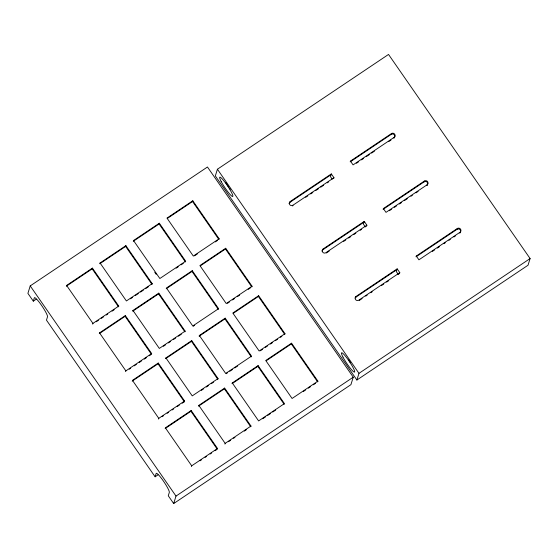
<?xml version="1.0" encoding="UTF-8"?>
<svg xmlns="http://www.w3.org/2000/svg" width="558" height="558" viewBox="0 0 558 558"><rect width="100%" height="100%" fill="white"/><g stroke="black" fill="none" stroke-linecap="round" stroke-linejoin="round"><path stroke-width="0.84" d="M33.299 301.153L34.338 297.812A11.627 1.611 56.1 0 1 41.536 305.345A11.627 1.611 56.1 0 1 47.507 316.805L46.467 320.146L155.11 476.79L156.149 473.449A11.627 1.611 56.1 0 1 163.348 480.975A11.627 1.611 56.1 0 1 169.318 492.435L168.279 495.776L173.678 503.56L350.919 384.664L353.242 377.194L207.464 167.002L30.223 285.905L27.9 293.369L33.299 301.153L36.165 299.228M92.412 268.112L66.597 285.431L66.367 286.177L92.175 268.858L92.412 268.112L118.749 306.091L118.512 306.837L92.175 268.858M125.871 245.666L100.056 262.985L99.826 263.732L125.634 246.413L125.871 245.666L152.208 283.645L151.971 284.392L125.634 246.413M92.705 324.149L92.935 323.403L118.749 306.091M125.334 315.584L99.519 332.896L99.289 333.642L125.097 316.33L125.334 315.584L151.671 353.556L151.434 354.302L125.097 316.33M133.285 241.286L159.093 223.967L159.33 223.221L185.668 261.2L159.853 278.512L133.515 240.54L159.33 223.221M158.793 293.138L132.978 310.45L132.748 311.197L158.556 293.885L158.793 293.138L185.13 331.11L184.893 331.857L158.556 293.885M125.627 371.621L125.857 370.875L151.671 353.556M192.552 201.522L192.789 200.775L219.127 238.754L218.889 239.501L192.552 201.522L167.463 218.359M217.418 169.234L215.332 175.916L356.897 380.026L528.021 265.238L530.1 258.556L388.535 54.44L217.418 169.234L358.982 373.344L356.897 380.026M132.211 381.114L158.019 363.795L158.256 363.049L184.593 401.028L184.356 401.774L182.208 403.218M166.207 288.751L192.015 271.439L192.252 270.693L218.59 308.665L192.775 325.984L166.437 288.005L192.252 270.693M191.715 340.603L165.9 357.922L165.67 358.668L191.478 341.35L191.715 340.603L218.052 378.582L217.815 379.328L191.478 341.35M158.549 419.086L158.779 418.34L184.593 401.028M225.474 248.994L225.711 248.247L252.049 286.219L251.811 286.965L225.474 248.994L200.385 265.824M199.359 335.477L199.129 336.223L224.937 318.904L225.174 318.158L251.512 356.137L225.697 373.448L199.359 335.477L225.174 318.158M190.941 411.267L191.178 410.521L217.515 448.493L217.278 449.239L190.941 411.267L165.133 428.579M224.637 388.075L198.822 405.387L198.592 406.133L224.4 388.821L224.637 388.075L250.974 426.047L250.737 426.793L224.4 388.821M173.678 503.56L176.007 496.09L353.242 377.194M191.471 466.558L191.701 465.811L217.515 448.493M258.396 296.458L258.633 295.712L284.971 333.691L284.733 334.437L258.396 296.458L233.307 313.296M232.281 382.941L232.051 383.688L257.859 366.376L258.096 365.63L284.434 403.601L258.619 420.92L232.281 382.941L258.096 365.63M289.1 203.677A2.323 2.288 17.3 0 1 290.069 202.219L290.313 201.431L331.326 173.922L333.956 177.716L333.712 178.504M292.699 206.014L292.95 205.225L333.956 177.716M224.93 444.112L225.16 443.366L250.974 426.047M331.326 173.922L330.469 176.67L332.226 179.202M291.318 343.93L291.555 343.184L317.893 381.156L317.655 381.902L291.318 343.93L266.229 360.761M350.201 161.876L350.445 161.095L391.458 133.578A2.323 2.288 17.3 0 1 394.687 134.199A2.323 2.288 17.3 0 1 394.087 137.38L393.843 138.161A2.323 2.288 17.3 0 0 394.436 134.98A2.323 2.288 17.3 0 0 391.214 134.366L350.919 161.395M322.022 251.149A2.323 2.288 17.3 0 1 322.991 249.684L323.235 248.896L364.248 221.386L366.878 225.181L366.634 225.969L365.197 226.939M391.214 134.366L391.458 133.578M364.248 221.386L363.391 224.135L365.148 226.667M383.123 209.348L383.367 208.559L424.38 181.05A2.323 2.288 17.3 0 1 427.609 181.664A2.323 2.288 17.3 0 1 427.01 184.844L426.765 185.633A2.323 2.288 17.3 0 0 427.219 185.235M355.132 298.049A2.323 2.288 17.3 0 1 355.913 297.156L356.157 296.368L397.17 268.858L399.8 272.653L399.556 273.441L398.119 274.403M383.841 208.866L424.136 181.838L424.38 181.05M397.17 268.858L396.313 271.606L398.07 274.138M457.302 228.515L416.289 256.031L416.045 256.813L457.058 229.303L457.302 228.515A2.323 2.288 17.3 0 1 460.531 229.136A2.323 2.288 17.3 0 1 459.931 232.316L459.687 233.098A2.323 2.288 17.3 0 0 460.141 232.707M192.789 200.775L166.975 218.094L193.312 256.066L219.127 238.754M152.208 283.645L126.394 300.957L100.056 262.985M96.29 321.743L98.438 320.306M101.305 318.381L103.46 316.937M106.327 315.012L107.757 314.049M112.06 311.162L114.216 309.718M130.467 298.816L132.616 297.379M135.482 295.454L138.349 293.529M140.504 292.085L143.371 290.16M145.519 288.716L148.386 286.798M176.112 268.196L178.26 266.752M181.134 264.827L183.282 263.39M194.512 255.85L197.386 253.925M215.304 241.907L217.46 240.463M290.069 202.219L331.082 174.703M225.711 248.247L199.897 265.559L226.234 303.538L252.049 286.219M394.087 137.38L353.075 164.889L350.445 161.095M305.651 197.323L307.814 195.879M310.687 193.947L312.85 192.496M315.723 190.571L318.604 188.639M320.759 187.188L323.64 185.256M327.239 182.843L328.676 181.88M356.429 163.264L358.592 161.813M361.465 159.881L363.628 158.437M366.501 156.505L369.382 154.573M371.537 153.129L374.418 151.197M388.807 141.544L390.97 140.093M185.13 331.11L159.316 348.429L132.978 310.45M129.212 369.215L130.642 368.252M134.227 365.846L136.382 364.402M139.249 362.477L141.397 361.04M144.264 359.115L146.419 357.671M149.286 355.746L150.723 354.783M163.389 346.288L165.538 344.844M168.404 342.919L170.553 341.475M173.426 339.557L175.575 338.113M178.441 336.188L181.308 334.263M193.263 326.249L194.693 325.286M227.434 303.322L229.589 301.878M232.456 299.953L234.604 298.509M237.478 296.584L239.626 295.147M248.226 289.372L250.382 287.928M322.991 249.684L364.004 222.175M158.256 363.049L132.441 380.368L158.779 418.34M258.633 295.712L232.819 313.031L259.156 351.003L284.971 333.691M366.878 225.181L325.872 252.697A2.323 2.288 17.3 0 1 322.643 252.076A2.323 2.288 17.3 0 1 323.235 248.896M427.01 184.844L385.996 212.361L383.367 208.559M326.346 252.997L329.22 251.072M343.609 241.419L345.772 239.968M348.645 238.036L350.808 236.592M353.681 234.66L355.844 233.209M360.161 230.314L361.598 229.352M389.351 210.729L391.514 209.285M394.387 207.353L396.55 205.902M399.423 203.977L401.586 202.526M404.459 200.594L407.34 198.662M410.939 196.249L412.376 195.286M415.975 192.873L418.13 191.422M218.052 378.582L192.238 395.894L165.9 357.922M162.134 416.68L163.564 415.717M167.149 413.318L168.586 412.355M172.171 409.949L173.601 408.986M177.186 406.58L179.341 405.136M201.326 390.391L203.475 388.947M206.348 387.022L208.497 385.578M211.363 383.653L213.519 382.209M226.185 373.714L227.615 372.751M229.77 371.307L232.637 369.389M234.785 367.945L237.652 366.02M260.356 350.787L262.511 349.343M265.378 347.425L267.526 345.981M270.4 344.056L272.548 342.612M275.415 340.687L277.563 339.243M280.437 337.318L281.867 336.362M355.913 297.156L396.926 269.64M191.178 410.521L165.363 427.833L191.701 465.811M291.555 343.184L265.741 360.496L292.078 398.475L317.893 381.156M399.8 272.653L358.794 300.162A2.323 2.288 17.3 0 1 355.565 299.548A2.323 2.288 17.3 0 1 356.157 296.368M459.931 232.316L418.918 259.826L416.289 256.031M359.268 300.469L362.142 298.537M365.741 296.124L367.178 295.161M370.777 292.748L372.214 291.778M381.567 285.508L383.73 284.057M386.603 282.125L388.766 280.681M432.345 251.442L434.508 249.991M437.381 248.066L439.544 246.615M443.861 243.72L445.298 242.751M448.897 240.338L450.334 239.375M453.933 236.962L455.37 235.999M155.11 476.79L157.977 474.865M200.071 460.782L201.508 459.82M205.093 457.414L206.523 456.458M210.108 454.052L211.545 453.089M215.13 450.683L216.567 449.72M228.515 441.706L230.663 440.262M233.53 438.337L234.967 437.374M244.285 431.125L246.441 429.681M262.692 418.779L265.559 416.854M267.707 415.41L270.574 413.485M272.729 412.048L275.596 410.123M303.322 391.521L305.47 390.084M308.337 388.159L310.485 386.715M313.359 384.79L315.507 383.346M358.982 373.344L530.1 258.556M159.093 223.967L185.43 261.946M192.015 271.439L218.352 309.411M224.937 318.904L251.274 356.883M257.859 366.376L284.196 404.348M154.747 272.227L156.205 274.334M198.822 405.387L225.16 443.366M158.019 363.795L184.356 401.774M66.597 285.431L92.935 323.403M99.519 332.896L125.857 370.875M30.223 285.905L176.007 496.09M230.231 189.246A11.627 1.611 56.1 0 1 229.373 188.081M228.508 186.853A11.627 1.611 56.1 0 1 225.655 182.452M350.319 362.491A11.627 1.611 56.1 0 1 348.631 359.966M457.058 229.303A2.323 2.288 17.3 0 1 460.469 232.205M424.136 181.838A2.323 2.288 17.3 0 1 427.547 184.74M292.95 205.225A2.323 2.288 17.3 0 1 289.721 204.612A2.323 2.288 17.3 0 1 290.313 201.431M342.975 357.127A11.627 1.611 56.1 0 0 354.267 372.123A11.627 1.611 56.1 0 0 346.95 358.09A11.627 1.611 56.1 0 0 342.975 357.127M221.163 181.489A11.627 1.611 56.1 0 0 232.456 196.493A11.627 1.611 56.1 0 0 225.139 182.459A11.627 1.611 56.1 0 0 221.163 181.489"/></g></svg>
